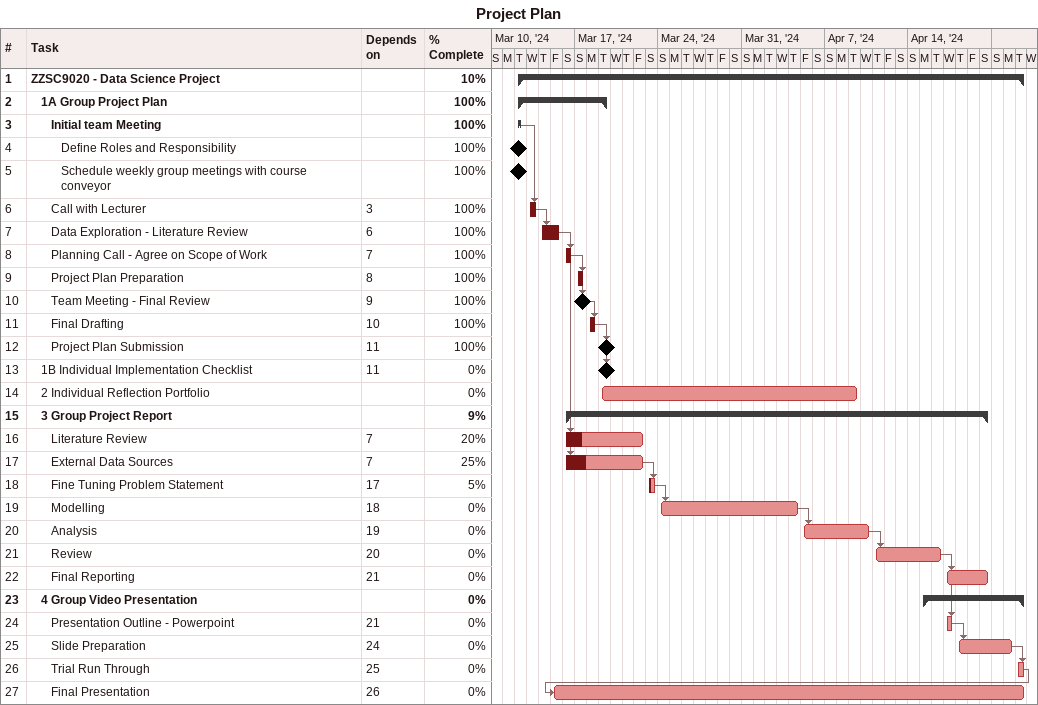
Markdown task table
Project Plan

| ID | Level | Task | Start | Finish | Predecessors | % complete |
|---|---|---|---|---|---|---|
| 1 | 1 | **ZZSC9020 - Data Science Project** | 2024-03-12 | 2024-04-23 |  | 10 |
| 2 | 2 | **1A Group Project Plan** | 2024-03-12 | 2024-03-19 |  | 100 |
| 3 | 3 | **Initial team Meeting** | 2024-03-12 | 2024-03-12 |  | 100 |
| 4 | 4 | Define Roles and Responsibility (milestone) | 2024-03-12 | 2024-03-12 |  | 100 |
| 5 | 4 | Schedule weekly group meetings with course conveyor (milestone) | 2024-03-12 | 2024-03-12 |  | 100 |
| 6 | 3 | Call with Lecturer | 2024-03-13 | 2024-03-13 | 3 | 100 |
| 7 | 3 | Data Exploration - Literature Review | 2024-03-14 | 2024-03-15 | 6 | 100 |
| 8 | 3 | Planning Call - Agree on Scope of Work | 2024-03-16 | 2024-03-16 | 7 | 100 |
| 9 | 3 | Project Plan Preparation | 2024-03-17 | 2024-03-17 | 8 | 100 |
| 10 | 3 | Team Meeting - Final Review (milestone) | 2024-03-17 | 2024-03-17 | 9 | 100 |
| 11 | 3 | Final Drafting | 2024-03-18 | 2024-03-18 | 10 | 100 |
| 12 | 3 | Project Plan Submission (milestone) | 2024-03-19 | 2024-03-19 | 11 | 100 |
| 13 | 2 | 1B Individual Implementation Checklist (milestone) | 2024-03-19 | 2024-03-19 | 11 | 0 |
| 14 | 2 | 2 Individual Reflection Portfolio | 2024-03-19 | 2024-04-09 |  | 0 |
| 15 | 2 | **3 Group Project Report** | 2024-03-16 | 2024-04-20 |  | 9 |
| 16 | 3 | Literature Review | 2024-03-16 | 2024-03-22 | 7 | 20 |
| 17 | 3 | External Data Sources | 2024-03-16 | 2024-03-22 | 7 | 25 |
| 18 | 3 | Fine Tuning Problem Statement | 2024-03-23 | 2024-03-23 | 17 | 5 |
| 19 | 3 | Modelling | 2024-03-24 | 2024-04-04 | 18 | 0 |
| 20 | 3 | Analysis | 2024-04-05 | 2024-04-10 | 19 | 0 |
| 21 | 3 | Review | 2024-04-11 | 2024-04-16 | 20 | 0 |
| 22 | 3 | Final Reporting | 2024-04-17 | 2024-04-20 | 21 | 0 |
| 23 | 2 | **4 Group Video Presentation** | 2024-04-15 | 2024-04-23 |  | 0 |
| 24 | 3 | Presentation Outline - Powerpoint | 2024-04-17 | 2024-04-17 | 21 | 0 |
| 25 | 3 | Slide Preparation | 2024-04-18 | 2024-04-22 | 24 | 0 |
| 26 | 3 | Trial Run Through | 2024-04-23 | 2024-04-23 | 25 | 0 |
| 27 | 3 | Final Presentation | 2024-03-15 | 2024-04-23 | 26 | 0 |
